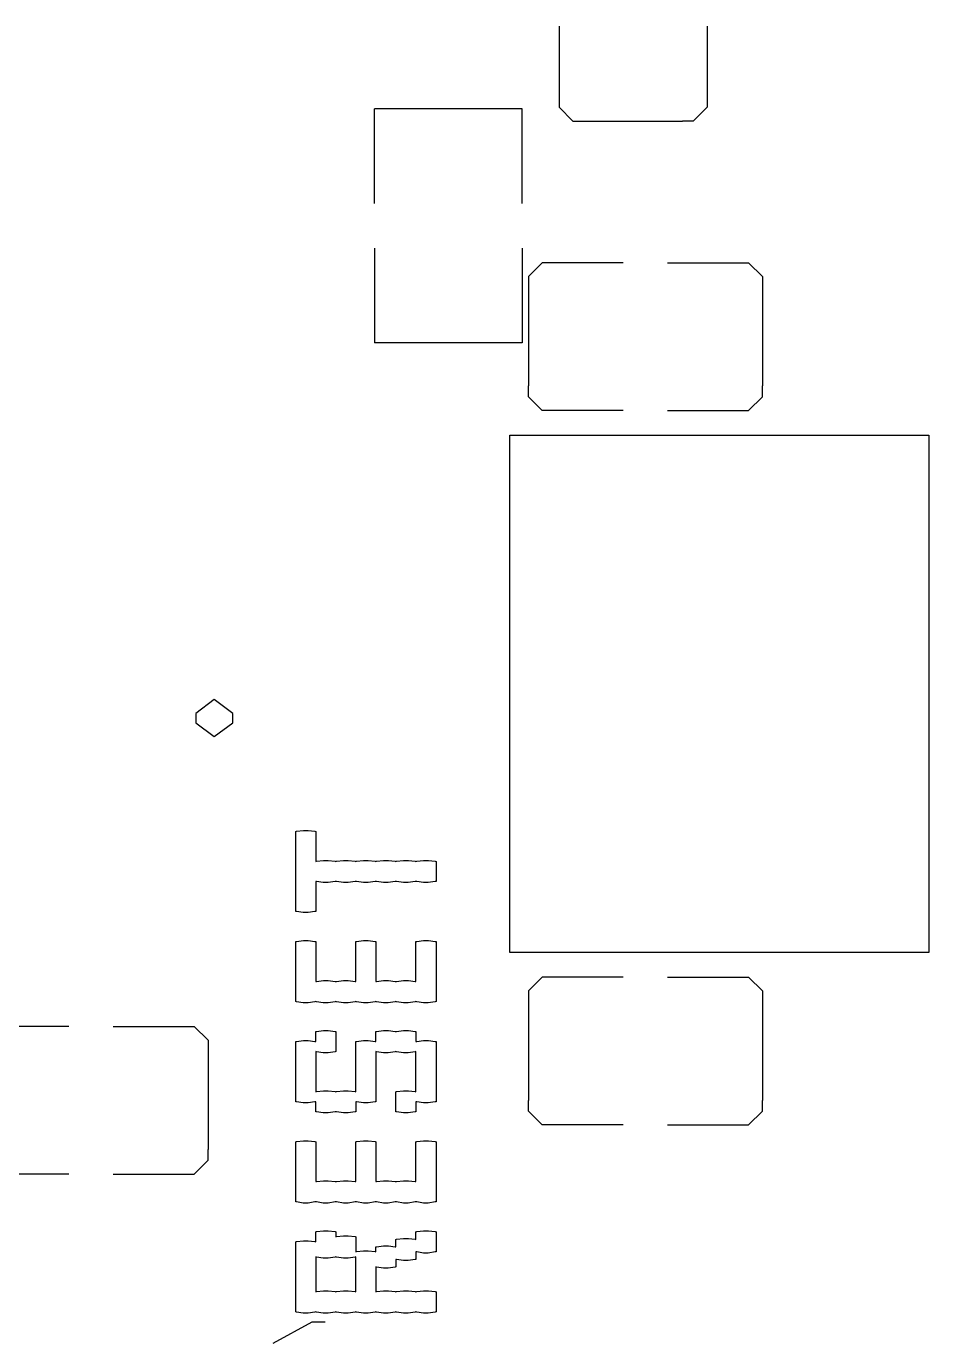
# Model space of a CAD drawing. Extents: x 0 to 132, y 0 to 98.
# Drawn here: x 79.82 to 87.15, y 30.98 to 41.65 of the extents above; entities that cross this region are included whole.
import ezdxf

# ---------------------------------------------------------------- set-up
doc = ezdxf.new("R2010")
doc.units = 0
doc.layers.get('0').update_dxf_attribs({"linetype": 'CONTINUOUS'})

msp = doc.modelspace()

# ---------------------------------------------------------------- linework, layer by layer
at = {"color": 0}
for p, q in [((84.1456, 41.6486), (84.1456, 41.0284)), ((85.3461, 41.6486), (85.3461, 41.0284)), ((84.1456, 41.0284), (84.1456, 40.991)), ((84.1456, 40.991), (84.2574, 40.8781)), ((85.3461, 40.991), (85.2329, 40.8781)), ((85.3461, 41.0284), (85.3461, 40.991)), ((83.8468, 40.9773), (82.6463, 40.9773)), ((82.6463, 40.2086), (82.6463, 40.9773)), ((83.8468, 40.2086), (83.8468, 40.9773)), ((84.2574, 40.8781), (84.2959, 40.8781)), ((84.2959, 40.8781), (84.347, 40.8781)), ((84.347, 40.8781), (85.1461, 40.8781)), ((85.1958, 40.8781), (85.1461, 40.8781)), ((85.2329, 40.8781), (85.1958, 40.8781)), ((82.6463, 39.8473), (82.6463, 39.0783)), ((83.8468, 39.8473), (83.8468, 39.0783)), ((84.008, 39.7288), (83.8962, 39.6173)), ((84.0465, 39.7288), (84.008, 39.7288)), ((84.6667, 39.7288), (84.0465, 39.7288)), ((85.0265, 39.7288), (85.6463, 39.7288)), ((85.6463, 39.7288), (85.6837, 39.7288)), ((85.6837, 39.7288), (85.7966, 39.6173)), ((83.8962, 39.6173), (83.8962, 39.5785)), ((85.7966, 39.6173), (85.7966, 39.5785)), ((83.8962, 39.5785), (83.8962, 39.5291)), ((83.8962, 39.5291), (83.8962, 38.7283)), ((85.7966, 39.5785), (85.7966, 39.5291)), ((85.7966, 39.5291), (85.7966, 38.7283)), ((83.8468, 39.0783), (82.6463, 39.0783)), ((83.8962, 38.6789), (83.8962, 38.7283)), ((83.8962, 38.6415), (83.8962, 38.6789)), ((84.008, 38.5286), (83.8962, 38.6415)), ((85.6837, 38.5286), (85.7966, 38.6415)), ((85.7966, 38.6789), (85.7966, 38.7283)), ((85.7966, 38.6415), (85.7966, 38.6789)), ((84.0465, 38.5286), (84.008, 38.5286)), ((84.6667, 38.5286), (84.0465, 38.5286)), ((85.0265, 38.5286), (85.6463, 38.5286)), ((85.6463, 38.5286), (85.6837, 38.5286)), ((83.7463, 38.3286), (87.1456, 38.3286)), ((83.7463, 34.1285), (83.7463, 38.3286)), ((87.1456, 38.3286), (87.1456, 34.1285)), ((81.347, 36.1819), (81.1967, 36.0701)), ((81.4973, 36.0687), (81.347, 36.1819)), ((81.1967, 36.0701), (81.1967, 36.0317)), ((81.1967, 36.0288), (81.1967, 35.9929)), ((81.1967, 35.9929), (81.347, 35.8814)), ((81.347, 35.8814), (81.4973, 35.9929)), ((81.4973, 36.0303), (81.4973, 36.0687)), ((81.4973, 35.9929), (81.4973, 36.0303)), ((82.0085, 35.1124), (82.0138, 35.1138)), ((82.0085, 34.462), (82.0085, 35.1124)), ((82.0138, 35.1138), (82.0706, 35.1193)), ((82.0706, 35.1193), (82.0896, 35.1193)), ((82.0896, 35.1193), (82.109, 35.1193)), ((82.109, 35.1193), (82.1641, 35.1138)), ((82.1641, 35.1138), (82.1711, 35.1124)), ((82.1711, 35.1124), (82.1711, 34.8685)), ((82.1711, 34.8685), (82.1764, 34.8699)), ((82.1764, 34.8699), (82.2332, 34.8768)), ((82.2332, 34.8768), (82.2523, 34.8768)), ((82.2523, 34.8768), (82.2717, 34.8768)), ((82.2717, 34.8768), (82.3267, 34.8699)), ((82.3267, 34.8699), (82.3337, 34.8685)), ((82.3337, 34.8685), (82.339, 34.8699)), ((82.339, 34.8699), (82.3958, 34.8768)), ((82.3958, 34.8768), (82.4149, 34.8768)), ((82.4149, 34.8768), (82.4343, 34.8768)), ((82.4343, 34.8768), (82.4893, 34.8699)), ((82.4893, 34.8699), (82.4964, 34.8685)), ((82.4964, 34.8685), (82.5017, 34.8699)), ((82.5017, 34.8699), (82.5581, 34.8768)), ((82.5581, 34.8768), (82.5775, 34.8768)), ((82.5775, 34.8768), (82.5969, 34.8768)), ((82.5969, 34.8768), (82.652, 34.8699)), ((82.652, 34.8699), (82.659, 34.8685)), ((82.659, 34.8685), (82.6643, 34.8699)), ((82.6643, 34.8699), (82.7207, 34.8768)), ((82.7207, 34.8768), (82.7401, 34.8768)), ((82.7401, 34.8768), (82.7595, 34.8768)), ((82.7595, 34.8768), (82.8146, 34.8699)), ((82.8146, 34.8699), (82.8216, 34.8685)), ((82.8216, 34.8685), (82.8269, 34.8699)), ((82.8269, 34.8699), (82.8834, 34.8768)), ((82.8834, 34.8768), (82.9028, 34.8768)), ((82.9028, 34.8768), (82.9222, 34.8768)), ((82.9222, 34.8768), (82.9772, 34.8699)), ((82.9772, 34.8699), (82.9839, 34.8685)), ((82.9839, 34.8685), (82.9896, 34.8699)), ((82.9896, 34.8699), (83.046, 34.8768)), ((83.046, 34.8768), (83.0654, 34.8768)), ((83.0654, 34.8768), (83.0848, 34.8768)), ((83.0848, 34.8768), (83.1398, 34.8699)), ((83.1398, 34.8699), (83.1465, 34.8685)), ((83.1465, 34.8685), (83.1465, 34.7059)), ((82.1764, 34.7045), (82.1711, 34.7059)), ((82.1711, 34.7059), (82.1711, 34.462)), ((82.2318, 34.6963), (82.1764, 34.7045)), ((82.2523, 34.6963), (82.2318, 34.6963)), ((82.2702, 34.6963), (82.2523, 34.6963)), ((82.3267, 34.7045), (82.2702, 34.6963)), ((82.3337, 34.7059), (82.3267, 34.7045)), ((82.339, 34.7045), (82.3337, 34.7059)), ((82.3944, 34.6963), (82.339, 34.7045)), ((82.4149, 34.6963), (82.3944, 34.6963)), ((82.4329, 34.6963), (82.4149, 34.6963)), ((82.4893, 34.7045), (82.4329, 34.6963)), ((82.4964, 34.7059), (82.4893, 34.7045)), ((82.5017, 34.7045), (82.4964, 34.7059)), ((82.5571, 34.6963), (82.5017, 34.7045)), ((82.5775, 34.6963), (82.5571, 34.6963)), ((82.5955, 34.6963), (82.5775, 34.6963)), ((82.652, 34.7045), (82.5955, 34.6963)), ((82.659, 34.7059), (82.652, 34.7045)), ((82.6643, 34.7045), (82.659, 34.7059)), ((82.7193, 34.6963), (82.6643, 34.7045)), ((82.7401, 34.6963), (82.7193, 34.6963)), ((82.7581, 34.6963), (82.7401, 34.6963)), ((82.8146, 34.7045), (82.7581, 34.6963)), ((82.8216, 34.7059), (82.8146, 34.7045)), ((82.8269, 34.7045), (82.8216, 34.7059)), ((82.882, 34.6963), (82.8269, 34.7045)), ((82.9028, 34.6963), (82.882, 34.6963)), ((82.9208, 34.6963), (82.9028, 34.6963)), ((82.9772, 34.7045), (82.9208, 34.6963)), ((82.9839, 34.7059), (82.9772, 34.7045)), ((82.9896, 34.7045), (82.9839, 34.7059)), ((83.0446, 34.6963), (82.9896, 34.7045)), ((83.0654, 34.6963), (83.0446, 34.6963)), ((83.0834, 34.6963), (83.0654, 34.6963)), ((83.1398, 34.7045), (83.0834, 34.6963)), ((83.1465, 34.7059), (83.1398, 34.7045)), ((82.0138, 34.4606), (82.0085, 34.462)), ((82.0692, 34.4523), (82.0138, 34.4606)), ((82.0896, 34.4523), (82.0692, 34.4523)), ((82.1076, 34.4523), (82.0896, 34.4523)), ((82.1641, 34.4606), (82.1076, 34.4523)), ((82.1711, 34.462), (82.1641, 34.4606)), ((82.0085, 34.2181), (82.0138, 34.2194)), ((82.0085, 33.7302), (82.0085, 34.2181)), ((82.0138, 34.2194), (82.0706, 34.2263)), ((82.0706, 34.2263), (82.0896, 34.2263)), ((82.0896, 34.2263), (82.109, 34.2263)), ((82.109, 34.2263), (82.1641, 34.2194)), ((82.1641, 34.2194), (82.1711, 34.2181)), ((82.1711, 34.2181), (82.1711, 33.8928)), ((82.4964, 34.2181), (82.5017, 34.2194)), ((82.4964, 33.8928), (82.4964, 34.2181)), ((82.5017, 34.2194), (82.5581, 34.2263)), ((82.5581, 34.2263), (82.5775, 34.2263)), ((82.5775, 34.2263), (82.5969, 34.2263)), ((82.5969, 34.2263), (82.652, 34.2194)), ((82.652, 34.2194), (82.659, 34.2181)), ((82.659, 34.2181), (82.659, 33.8928)), ((82.9839, 34.2181), (82.9896, 34.2194)), ((82.9839, 33.8928), (82.9839, 34.2181)), ((82.9896, 34.2194), (83.046, 34.2263)), ((83.046, 34.2263), (83.0654, 34.2263)), ((83.0654, 34.2263), (83.0848, 34.2263)), ((83.0848, 34.2263), (83.1398, 34.2194)), ((83.1398, 34.2194), (83.1465, 34.2181)), ((83.1465, 34.2181), (83.1465, 33.7302)), ((87.1456, 34.1285), (83.7463, 34.1285)), ((82.1711, 33.8928), (82.1764, 33.8942)), ((82.1764, 33.8942), (82.2332, 33.9011)), ((82.2332, 33.9011), (82.2523, 33.9011)), ((82.2523, 33.9011), (82.2717, 33.9011)), ((82.2717, 33.9011), (82.3267, 33.8942)), ((82.3267, 33.8942), (82.3337, 33.8928)), ((82.3337, 33.8928), (82.339, 33.8942)), ((82.339, 33.8942), (82.3958, 33.9011)), ((82.3958, 33.9011), (82.4149, 33.9011)), ((82.4149, 33.9011), (82.4343, 33.9011)), ((82.4343, 33.9011), (82.4893, 33.8942)), ((82.4893, 33.8942), (82.4964, 33.8928)), ((82.659, 33.8928), (82.6643, 33.8942)), ((82.6643, 33.8942), (82.7207, 33.9011)), ((82.7207, 33.9011), (82.7401, 33.9011)), ((82.7401, 33.9011), (82.7595, 33.9011)), ((82.7595, 33.9011), (82.8146, 33.8942)), ((82.8146, 33.8942), (82.8216, 33.8928)), ((82.8216, 33.8928), (82.8269, 33.8942)), ((82.8269, 33.8942), (82.8834, 33.9011)), ((82.8834, 33.9011), (82.9028, 33.9011)), ((82.9028, 33.9011), (82.9222, 33.9011)), ((82.9222, 33.9011), (82.9772, 33.8942)), ((82.9772, 33.8942), (82.9839, 33.8928)), ((84.008, 33.9287), (83.8962, 33.8171)), ((84.0465, 33.9287), (84.008, 33.9287)), ((84.6667, 33.9287), (84.0465, 33.9287)), ((85.0265, 33.9287), (85.6463, 33.9287)), ((85.6463, 33.9287), (85.6837, 33.9287)), ((85.6837, 33.9287), (85.7966, 33.8171)), ((82.0138, 33.7289), (82.0085, 33.7302)), ((82.0692, 33.7206), (82.0138, 33.7289)), ((82.1641, 33.7289), (82.1076, 33.7206)), ((82.1711, 33.7302), (82.1641, 33.7289)), ((82.1764, 33.7289), (82.1711, 33.7302)), ((82.2318, 33.7206), (82.1764, 33.7289)), ((82.3267, 33.7289), (82.2702, 33.7206)), ((82.3337, 33.7302), (82.3267, 33.7289)), ((82.339, 33.7289), (82.3337, 33.7302)), ((82.3944, 33.7206), (82.339, 33.7289)), ((82.4893, 33.7289), (82.4329, 33.7206)), ((82.4964, 33.7302), (82.4893, 33.7289)), ((82.5017, 33.7289), (82.4964, 33.7302)), ((82.5571, 33.7206), (82.5017, 33.7289)), ((82.652, 33.7289), (82.5955, 33.7206)), ((82.659, 33.7302), (82.652, 33.7289)), ((82.6643, 33.7289), (82.659, 33.7302)), ((82.7193, 33.7206), (82.6643, 33.7289)), ((82.8146, 33.7289), (82.7581, 33.7206)), ((82.8216, 33.7302), (82.8146, 33.7289)), ((82.8269, 33.7289), (82.8216, 33.7302)), ((82.882, 33.7206), (82.8269, 33.7289)), ((82.9772, 33.7289), (82.9208, 33.7206)), ((82.9839, 33.7302), (82.9772, 33.7289)), ((82.9896, 33.7289), (82.9839, 33.7302)), ((83.0446, 33.7206), (82.9896, 33.7289)), ((83.1398, 33.7289), (83.0834, 33.7206)), ((83.1465, 33.7302), (83.1398, 33.7289)), ((83.8962, 33.8171), (83.8962, 33.7785)), ((83.8962, 33.7785), (83.8962, 33.7289)), ((83.8962, 33.7289), (83.8962, 32.9282)), ((85.7966, 33.8171), (85.7966, 33.7785)), ((85.7966, 33.7785), (85.7966, 33.7289)), ((85.7966, 33.7289), (85.7966, 32.9282)), ((82.0896, 33.7206), (82.0692, 33.7206)), ((82.1076, 33.7206), (82.0896, 33.7206)), ((82.2523, 33.7206), (82.2318, 33.7206)), ((82.2702, 33.7206), (82.2523, 33.7206)), ((82.4149, 33.7206), (82.3944, 33.7206)), ((82.4329, 33.7206), (82.4149, 33.7206)), ((82.5775, 33.7206), (82.5571, 33.7206)), ((82.5955, 33.7206), (82.5775, 33.7206)), ((82.7401, 33.7206), (82.7193, 33.7206)), ((82.7581, 33.7206), (82.7401, 33.7206)), ((82.9028, 33.7206), (82.882, 33.7206)), ((82.9208, 33.7206), (82.9028, 33.7206)), ((83.0654, 33.7206), (83.0446, 33.7206)), ((83.0834, 33.7206), (83.0654, 33.7206)), ((80.1659, 33.5291), (79.5457, 33.5291)), ((80.5258, 33.5291), (81.1459, 33.5291)), ((81.1459, 33.5291), (81.183, 33.5291)), ((81.183, 33.5291), (81.2959, 33.4174)), ((81.2959, 33.4174), (81.2959, 33.3788)), ((82.0085, 33.405), (82.0138, 33.4064)), ((82.0085, 32.9172), (82.0085, 33.405)), ((82.0138, 33.4064), (82.0706, 33.4133)), ((82.0706, 33.4133), (82.0896, 33.4133)), ((82.0896, 33.4133), (82.109, 33.4133)), ((82.109, 33.4133), (82.1641, 33.4064)), ((82.1641, 33.4064), (82.1711, 33.405)), ((82.1711, 33.4863), (82.1764, 33.4877)), ((82.1711, 33.405), (82.1711, 33.4863)), ((82.1764, 33.4877), (82.2332, 33.4946)), ((82.2332, 33.4946), (82.2523, 33.4946)), ((82.2523, 33.4946), (82.2717, 33.4946)), ((82.2717, 33.4946), (82.3267, 33.4877)), ((82.3267, 33.4877), (82.3337, 33.4863)), ((82.3337, 33.4863), (82.3337, 33.3237)), ((82.4964, 33.405), (82.5017, 33.4064)), ((82.4964, 32.9985), (82.4964, 33.405)), ((82.5017, 33.4064), (82.5581, 33.4133)), ((82.5581, 33.4133), (82.5775, 33.4133)), ((82.5775, 33.4133), (82.5969, 33.4133)), ((82.5969, 33.4133), (82.652, 33.4064)), ((82.652, 33.4064), (82.659, 33.405)), ((82.659, 33.4863), (82.6643, 33.4877)), ((82.659, 33.405), (82.659, 33.4863)), ((82.6643, 33.4877), (82.7207, 33.4946)), ((82.7207, 33.4946), (82.7401, 33.4946)), ((82.7401, 33.4946), (82.7595, 33.4946)), ((82.7595, 33.4946), (82.8146, 33.4877)), ((82.8146, 33.4877), (82.8216, 33.4863)), ((82.8216, 33.4863), (82.8269, 33.4877)), ((82.8269, 33.4877), (82.8834, 33.4946)), ((82.8834, 33.4946), (82.9028, 33.4946)), ((82.9028, 33.4946), (82.9222, 33.4946)), ((82.9222, 33.4946), (82.9772, 33.4877)), ((82.9772, 33.4877), (82.9839, 33.4863)), ((82.9839, 33.4863), (82.9839, 33.405)), ((82.9839, 33.405), (82.9896, 33.4064)), ((82.9896, 33.4064), (83.046, 33.4133)), ((83.046, 33.4133), (83.0654, 33.4133)), ((83.0654, 33.4133), (83.0848, 33.4133)), ((83.0848, 33.4133), (83.1398, 33.4064)), ((83.1398, 33.4064), (83.1465, 33.405)), ((83.1465, 33.405), (83.1465, 32.9172)), ((81.2959, 33.3788), (81.2959, 33.3279)), ((81.2959, 33.3279), (81.2959, 32.5286)), ((82.1764, 33.3223), (82.1711, 33.3237)), ((82.1711, 33.3237), (82.1711, 32.9985)), ((82.2318, 33.3141), (82.1764, 33.3223)), ((82.2523, 33.3141), (82.2318, 33.3141)), ((82.2702, 33.3141), (82.2523, 33.3141)), ((82.3267, 33.3223), (82.2702, 33.3141)), ((82.3337, 33.3237), (82.3267, 33.3223)), ((82.6643, 33.3223), (82.659, 33.3237)), ((82.659, 33.3237), (82.659, 32.9172)), ((82.7193, 33.3141), (82.6643, 33.3223)), ((82.7401, 33.3141), (82.7193, 33.3141)), ((82.7581, 33.3141), (82.7401, 33.3141)), ((82.8146, 33.3223), (82.7581, 33.3141)), ((82.8216, 33.3237), (82.8146, 33.3223)), ((82.8269, 33.3223), (82.8216, 33.3237)), ((82.882, 33.3141), (82.8269, 33.3223)), ((82.9028, 33.3141), (82.882, 33.3141)), ((82.9208, 33.3141), (82.9028, 33.3141)), ((82.9772, 33.3223), (82.9208, 33.3141)), ((82.9839, 33.3237), (82.9772, 33.3223)), ((82.9839, 32.9985), (82.9839, 33.3237)), ((82.1711, 32.9985), (82.1764, 32.9999)), ((82.1764, 32.9999), (82.2332, 33.0068)), ((82.2332, 33.0068), (82.2523, 33.0068)), ((82.2523, 33.0068), (82.2717, 33.0068)), ((82.2717, 33.0068), (82.3267, 32.9999)), ((82.3267, 32.9999), (82.3337, 32.9985)), ((82.3337, 32.9985), (82.339, 32.9999)), ((82.339, 32.9999), (82.3958, 33.0068)), ((82.3958, 33.0068), (82.4149, 33.0068)), ((82.4149, 33.0068), (82.4343, 33.0068)), ((82.4343, 33.0068), (82.4893, 32.9999)), ((82.4893, 32.9999), (82.4964, 32.9985)), ((82.8216, 32.9985), (82.8269, 32.9999)), ((82.8216, 32.8359), (82.8216, 32.9985)), ((82.8269, 32.9999), (82.8834, 33.0068)), ((82.8834, 33.0068), (82.9028, 33.0068)), ((82.9028, 33.0068), (82.9222, 33.0068)), ((82.9222, 33.0068), (82.9772, 32.9999)), ((82.9772, 32.9999), (82.9839, 32.9985)), ((82.0138, 32.9158), (82.0085, 32.9172)), ((82.0692, 32.9076), (82.0138, 32.9158)), ((82.0896, 32.9076), (82.0692, 32.9076)), ((82.1076, 32.9076), (82.0896, 32.9076)), ((82.1641, 32.9158), (82.1076, 32.9076)), ((82.1711, 32.9172), (82.1641, 32.9158)), ((82.1711, 32.8359), (82.1711, 32.9172)), ((82.5017, 32.9158), (82.4964, 32.9172)), ((82.4964, 32.9172), (82.4964, 32.8359)), ((82.5571, 32.9076), (82.5017, 32.9158)), ((82.5775, 32.9076), (82.5571, 32.9076)), ((82.5955, 32.9076), (82.5775, 32.9076)), ((82.652, 32.9158), (82.5955, 32.9076)), ((82.659, 32.9172), (82.652, 32.9158)), ((82.9896, 32.9158), (82.9839, 32.9172)), ((82.9839, 32.9172), (82.9839, 32.8359)), ((83.0446, 32.9076), (82.9896, 32.9158)), ((83.0654, 32.9076), (83.0446, 32.9076)), ((83.0834, 32.9076), (83.0654, 32.9076)), ((83.1398, 32.9158), (83.0834, 32.9076)), ((83.1465, 32.9172), (83.1398, 32.9158)), ((83.8962, 32.8786), (83.8962, 32.9282)), ((83.8962, 32.8414), (83.8962, 32.8786)), ((85.7966, 32.8786), (85.7966, 32.9282)), ((85.7966, 32.8414), (85.7966, 32.8786)), ((82.1764, 32.8345), (82.1711, 32.8359)), ((82.2318, 32.8263), (82.1764, 32.8345)), ((82.2523, 32.8263), (82.2318, 32.8263)), ((82.2702, 32.8263), (82.2523, 32.8263)), ((82.3267, 32.8345), (82.2702, 32.8263)), ((82.3337, 32.8359), (82.3267, 32.8345)), ((82.339, 32.8345), (82.3337, 32.8359)), ((82.3944, 32.8263), (82.339, 32.8345)), ((82.4149, 32.8263), (82.3944, 32.8263)), ((82.4329, 32.8263), (82.4149, 32.8263)), ((82.4893, 32.8345), (82.4329, 32.8263)), ((82.4964, 32.8359), (82.4893, 32.8345)), ((82.8269, 32.8345), (82.8216, 32.8359)), ((82.882, 32.8263), (82.8269, 32.8345)), ((82.9028, 32.8263), (82.882, 32.8263)), ((82.9208, 32.8263), (82.9028, 32.8263)), ((82.9772, 32.8345), (82.9208, 32.8263)), ((82.9839, 32.8359), (82.9772, 32.8345)), ((84.008, 32.7284), (83.8962, 32.8414)), ((85.6837, 32.7284), (85.7966, 32.8414)), ((84.0465, 32.7284), (84.008, 32.7284)), ((84.6667, 32.7284), (84.0465, 32.7284)), ((85.0265, 32.7284), (85.6463, 32.7284)), ((85.6463, 32.7284), (85.6837, 32.7284)), ((82.0085, 32.592), (82.0138, 32.5934)), ((82.0085, 32.1055), (82.0085, 32.592)), ((82.0138, 32.5934), (82.0706, 32.6003)), ((82.0706, 32.6003), (82.0896, 32.6003)), ((82.0896, 32.6003), (82.109, 32.6003)), ((82.109, 32.6003), (82.1641, 32.5934)), ((82.1641, 32.5934), (82.1711, 32.592)), ((82.1711, 32.592), (82.1711, 32.2682)), ((82.4964, 32.592), (82.5017, 32.5934)), ((82.4964, 32.2682), (82.4964, 32.592)), ((82.5017, 32.5934), (82.5581, 32.6003)), ((82.5581, 32.6003), (82.5775, 32.6003)), ((82.5775, 32.6003), (82.5969, 32.6003)), ((82.5969, 32.6003), (82.652, 32.5934)), ((82.652, 32.5934), (82.659, 32.592)), ((82.659, 32.592), (82.659, 32.2682)), ((82.9839, 32.592), (82.9896, 32.5934)), ((82.9839, 32.2682), (82.9839, 32.592)), ((82.9896, 32.5934), (83.046, 32.6003)), ((83.046, 32.6003), (83.0654, 32.6003)), ((83.0654, 32.6003), (83.0848, 32.6003)), ((83.0848, 32.6003), (83.1398, 32.5934)), ((83.1398, 32.5934), (83.1465, 32.592)), ((83.1465, 32.592), (83.1465, 32.1055)), ((81.2959, 32.479), (81.2959, 32.5286)), ((81.2959, 32.4418), (81.2959, 32.479)), ((81.183, 32.3288), (81.2959, 32.4418)), ((80.1659, 32.3288), (79.5457, 32.3288)), ((80.5258, 32.3288), (81.1459, 32.3288)), ((81.1459, 32.3288), (81.183, 32.3288)), ((82.1711, 32.2682), (82.1764, 32.2695)), ((82.1764, 32.2695), (82.2332, 32.275)), ((82.2332, 32.275), (82.2523, 32.275)), ((82.2523, 32.275), (82.2717, 32.275)), ((82.2717, 32.275), (82.3267, 32.2695)), ((82.3267, 32.2695), (82.3337, 32.2682)), ((82.3337, 32.2682), (82.339, 32.2695)), ((82.339, 32.2695), (82.3958, 32.275)), ((82.3958, 32.275), (82.4149, 32.275)), ((82.4149, 32.275), (82.4343, 32.275)), ((82.4343, 32.275), (82.4893, 32.2695)), ((82.4893, 32.2695), (82.4964, 32.2682)), ((82.659, 32.2682), (82.6643, 32.2695)), ((82.6643, 32.2695), (82.7207, 32.275)), ((82.7207, 32.275), (82.7401, 32.275)), ((82.7401, 32.275), (82.7595, 32.275)), ((82.7595, 32.275), (82.8146, 32.2695)), ((82.8146, 32.2695), (82.8216, 32.2682)), ((82.8216, 32.2682), (82.8269, 32.2695)), ((82.8269, 32.2695), (82.8834, 32.275)), ((82.8834, 32.275), (82.9028, 32.275)), ((82.9028, 32.275), (82.9222, 32.275)), ((82.9222, 32.275), (82.9772, 32.2695)), ((82.9772, 32.2695), (82.9839, 32.2682)), ((82.0138, 32.1042), (82.0085, 32.1055)), ((82.0692, 32.0945), (82.0138, 32.1042)), ((82.0896, 32.0945), (82.0692, 32.0945)), ((82.1076, 32.0945), (82.0896, 32.0945)), ((82.1641, 32.1042), (82.1076, 32.0945)), ((82.1711, 32.1055), (82.1641, 32.1042)), ((82.1764, 32.1042), (82.1711, 32.1055)), ((82.2318, 32.0945), (82.1764, 32.1042)), ((82.2523, 32.0945), (82.2318, 32.0945)), ((82.2702, 32.0945), (82.2523, 32.0945)), ((82.3267, 32.1042), (82.2702, 32.0945)), ((82.3337, 32.1055), (82.3267, 32.1042)), ((82.339, 32.1042), (82.3337, 32.1055)), ((82.3944, 32.0945), (82.339, 32.1042)), ((82.4149, 32.0945), (82.3944, 32.0945)), ((82.4329, 32.0945), (82.4149, 32.0945)), ((82.4893, 32.1042), (82.4329, 32.0945)), ((82.4964, 32.1055), (82.4893, 32.1042)), ((82.5017, 32.1042), (82.4964, 32.1055)), ((82.5571, 32.0945), (82.5017, 32.1042)), ((82.5775, 32.0945), (82.5571, 32.0945)), ((82.5955, 32.0945), (82.5775, 32.0945)), ((82.652, 32.1042), (82.5955, 32.0945)), ((82.659, 32.1055), (82.652, 32.1042)), ((82.6643, 32.1042), (82.659, 32.1055)), ((82.7193, 32.0945), (82.6643, 32.1042)), ((82.7401, 32.0945), (82.7193, 32.0945)), ((82.7581, 32.0945), (82.7401, 32.0945)), ((82.8146, 32.1042), (82.7581, 32.0945)), ((82.8216, 32.1055), (82.8146, 32.1042)), ((82.8269, 32.1042), (82.8216, 32.1055)), ((82.882, 32.0945), (82.8269, 32.1042)), ((82.9028, 32.0945), (82.882, 32.0945)), ((82.9208, 32.0945), (82.9028, 32.0945)), ((82.9772, 32.1042), (82.9208, 32.0945)), ((82.9839, 32.1055), (82.9772, 32.1042)), ((82.9896, 32.1042), (82.9839, 32.1055)), ((83.0446, 32.0945), (82.9896, 32.1042)), ((83.0654, 32.0945), (83.0446, 32.0945)), ((83.0834, 32.0945), (83.0654, 32.0945)), ((83.1398, 32.1042), (83.0834, 32.0945)), ((83.1465, 32.1055), (83.1398, 32.1042)), ((82.1711, 31.8616), (82.1764, 31.863)), ((82.1711, 31.7803), (82.1711, 31.8616)), ((82.1764, 31.863), (82.2332, 31.8685)), ((82.2332, 31.8685), (82.2523, 31.8685)), ((82.2523, 31.8685), (82.2717, 31.8685)), ((82.2717, 31.8685), (82.3267, 31.863)), ((82.3267, 31.863), (82.3337, 31.8616)), ((82.3337, 31.8616), (82.3337, 31.8203)), ((82.3337, 31.8203), (82.339, 31.8217)), ((82.339, 31.8217), (82.3958, 31.8286)), ((82.3958, 31.8286), (82.4149, 31.8286)), ((82.4149, 31.8286), (82.4343, 31.8286)), ((82.4343, 31.8286), (82.4893, 31.8217)), ((82.4893, 31.8217), (82.4964, 31.8203)), ((82.4964, 31.8203), (82.4964, 31.699)), ((82.8269, 31.801), (82.8834, 31.8079)), ((82.8834, 31.8079), (82.9028, 31.8079)), ((82.9028, 31.8079), (82.9222, 31.8079)), ((82.9222, 31.8079), (82.9772, 31.801)), ((82.9839, 31.8616), (82.9896, 31.863)), ((82.9839, 31.7996), (82.9839, 31.8616)), ((82.9896, 31.863), (83.046, 31.8685)), ((83.046, 31.8685), (83.0654, 31.8685)), ((83.0654, 31.8685), (83.0848, 31.8685)), ((83.0848, 31.8685), (83.1398, 31.863)), ((83.1398, 31.863), (83.1465, 31.8616)), ((83.1465, 31.8616), (83.1465, 31.699)), ((82.0085, 31.7803), (82.0138, 31.7817)), ((82.0085, 31.2112), (82.0085, 31.7803)), ((82.0138, 31.7817), (82.0706, 31.7872)), ((82.0706, 31.7872), (82.0896, 31.7872)), ((82.0896, 31.7872), (82.109, 31.7872)), ((82.109, 31.7872), (82.1641, 31.7817)), ((82.1641, 31.7817), (82.1711, 31.7803)), ((82.4964, 31.699), (82.5017, 31.7004)), ((82.5017, 31.7004), (82.5581, 31.7059)), ((82.5581, 31.7059), (82.5775, 31.7059)), ((82.5775, 31.7059), (82.5969, 31.7059)), ((82.5969, 31.7059), (82.652, 31.7004)), ((82.652, 31.7004), (82.659, 31.699)), ((82.659, 31.739), (82.6643, 31.7404)), ((82.659, 31.699), (82.659, 31.739)), ((82.6643, 31.7404), (82.7207, 31.7472)), ((82.7207, 31.7472), (82.7401, 31.7472)), ((82.7401, 31.7472), (82.7595, 31.7472)), ((82.7595, 31.7472), (82.8146, 31.7404)), ((82.8146, 31.7404), (82.8216, 31.739)), ((82.8216, 31.7996), (82.8269, 31.801)), ((82.8216, 31.739), (82.8216, 31.7996)), ((82.9772, 31.801), (82.9839, 31.7996)), ((82.9896, 31.6976), (82.9839, 31.699)), ((82.9839, 31.699), (82.9839, 31.637)), ((83.0446, 31.688), (82.9896, 31.6976)), ((83.1398, 31.6976), (83.0834, 31.688)), ((83.1465, 31.699), (83.1398, 31.6976)), ((82.1764, 31.6563), (82.1711, 31.6577)), ((82.1711, 31.6577), (82.1711, 31.3738)), ((82.2318, 31.648), (82.1764, 31.6563)), ((82.2523, 31.648), (82.2318, 31.648)), ((82.2702, 31.648), (82.2523, 31.648)), ((82.3267, 31.6563), (82.2702, 31.648)), ((82.3337, 31.6577), (82.3267, 31.6563)), ((82.339, 31.6563), (82.3337, 31.6577)), ((82.3944, 31.648), (82.339, 31.6563)), ((82.4149, 31.648), (82.3944, 31.648)), ((82.4329, 31.648), (82.4149, 31.648)), ((82.4893, 31.6563), (82.4329, 31.648)), ((82.4964, 31.6577), (82.4893, 31.6563)), ((82.4964, 31.3738), (82.4964, 31.6577)), ((82.8269, 31.6356), (82.8216, 31.637)), ((82.8216, 31.637), (82.8216, 31.5764)), ((82.882, 31.6273), (82.8269, 31.6356)), ((82.9028, 31.6273), (82.882, 31.6273)), ((82.9208, 31.6273), (82.9028, 31.6273)), ((82.9772, 31.6356), (82.9208, 31.6273)), ((82.9839, 31.637), (82.9772, 31.6356)), ((83.0654, 31.688), (83.0446, 31.688)), ((83.0834, 31.688), (83.0654, 31.688)), ((82.6643, 31.575), (82.659, 31.5764)), ((82.659, 31.5764), (82.659, 31.3738)), ((82.7193, 31.5667), (82.6643, 31.575)), ((82.7401, 31.5667), (82.7193, 31.5667)), ((82.7581, 31.5667), (82.7401, 31.5667)), ((82.8146, 31.575), (82.7581, 31.5667)), ((82.8216, 31.5764), (82.8146, 31.575)), ((82.1711, 31.3738), (82.1764, 31.3752)), ((82.1764, 31.3752), (82.2332, 31.3807)), ((82.2332, 31.3807), (82.2523, 31.3807)), ((82.2523, 31.3807), (82.2717, 31.3807)), ((82.2717, 31.3807), (82.3267, 31.3752)), ((82.3267, 31.3752), (82.3337, 31.3738)), ((82.3337, 31.3738), (82.339, 31.3752)), ((82.339, 31.3752), (82.3958, 31.3807)), ((82.3958, 31.3807), (82.4149, 31.3807)), ((82.4149, 31.3807), (82.4343, 31.3807)), ((82.4343, 31.3807), (82.4893, 31.3752)), ((82.4893, 31.3752), (82.4964, 31.3738)), ((82.659, 31.3738), (82.6643, 31.3752)), ((82.6643, 31.3752), (82.7207, 31.3807)), ((82.7207, 31.3807), (82.7401, 31.3807)), ((82.7401, 31.3807), (82.7595, 31.3807)), ((82.7595, 31.3807), (82.8146, 31.3752)), ((82.8146, 31.3752), (82.8216, 31.3738)), ((82.8216, 31.3738), (82.8269, 31.3752)), ((82.8269, 31.3752), (82.8834, 31.3807)), ((82.8834, 31.3807), (82.9028, 31.3807)), ((82.9028, 31.3807), (82.9222, 31.3807)), ((82.9222, 31.3807), (82.9772, 31.3752)), ((82.9772, 31.3752), (82.9839, 31.3738)), ((82.9839, 31.3738), (82.9896, 31.3752)), ((82.9896, 31.3752), (83.046, 31.3807)), ((83.046, 31.3807), (83.0654, 31.3807)), ((83.0654, 31.3807), (83.0848, 31.3807)), ((83.0848, 31.3807), (83.1398, 31.3752)), ((83.1398, 31.3752), (83.1465, 31.3738)), ((83.1465, 31.3738), (83.1465, 31.2112)), ((82.0138, 31.2098), (82.0085, 31.2112)), ((82.0692, 31.2002), (82.0138, 31.2098)), ((82.0896, 31.2002), (82.0692, 31.2002)), ((82.1076, 31.2002), (82.0896, 31.2002)), ((82.1641, 31.2098), (82.1076, 31.2002)), ((82.1711, 31.2112), (82.1641, 31.2098)), ((82.1764, 31.2098), (82.1711, 31.2112)), ((82.2318, 31.2002), (82.1764, 31.2098)), ((82.2523, 31.2002), (82.2318, 31.2002)), ((82.2702, 31.2002), (82.2523, 31.2002)), ((82.3267, 31.2098), (82.2702, 31.2002)), ((82.3337, 31.2112), (82.3267, 31.2098)), ((82.339, 31.2098), (82.3337, 31.2112)), ((82.3944, 31.2002), (82.339, 31.2098)), ((82.4149, 31.2002), (82.3944, 31.2002)), ((82.4329, 31.2002), (82.4149, 31.2002)), ((82.4893, 31.2098), (82.4329, 31.2002)), ((82.4964, 31.2112), (82.4893, 31.2098)), ((82.5017, 31.2098), (82.4964, 31.2112)), ((82.5571, 31.2002), (82.5017, 31.2098)), ((82.5775, 31.2002), (82.5571, 31.2002)), ((82.5955, 31.2002), (82.5775, 31.2002)), ((82.652, 31.2098), (82.5955, 31.2002)), ((82.659, 31.2112), (82.652, 31.2098)), ((82.6643, 31.2098), (82.659, 31.2112)), ((82.7193, 31.2002), (82.6643, 31.2098)), ((82.7401, 31.2002), (82.7193, 31.2002)), ((82.7581, 31.2002), (82.7401, 31.2002)), ((82.8146, 31.2098), (82.7581, 31.2002)), ((82.8216, 31.2112), (82.8146, 31.2098)), ((82.8269, 31.2098), (82.8216, 31.2112)), ((82.882, 31.2002), (82.8269, 31.2098)), ((82.9028, 31.2002), (82.882, 31.2002)), ((82.9208, 31.2002), (82.9028, 31.2002)), ((82.9772, 31.2098), (82.9208, 31.2002)), ((82.9839, 31.2112), (82.9772, 31.2098)), ((82.9896, 31.2098), (82.9839, 31.2112)), ((83.0446, 31.2002), (82.9896, 31.2098)), ((83.0654, 31.2002), (83.0446, 31.2002)), ((83.0834, 31.2002), (83.0654, 31.2002)), ((83.1398, 31.2098), (83.0834, 31.2002)), ((83.1465, 31.2112), (83.1398, 31.2098)), ((82.1394, 31.1285), (81.8212, 30.9535)), ((82.247, 31.1285), (82.1394, 31.1285))]:
    msp.add_line(p, q, dxfattribs=at)

doc.saveas('drawing.dxf')
